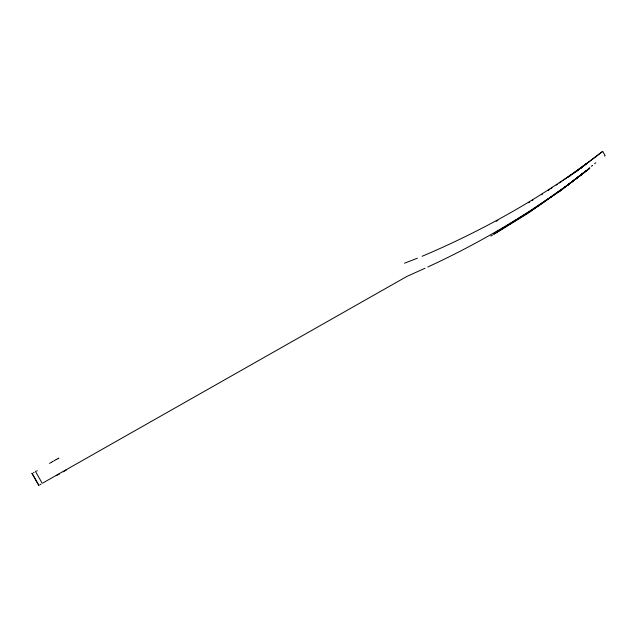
<?xml version="1.0" encoding="UTF-8"?>
<svg xmlns="http://www.w3.org/2000/svg" width="637" height="637" viewBox="0 0 637 637"><rect width="100%" height="100%" fill="white"/><g stroke="black" fill="none" stroke-linecap="round" stroke-linejoin="round"><path stroke-width="0.96" d="M595.794 162.777L594.576 163.749M589.91 168.001L589.408 168.407M591.869 165.931L591.454 166.273M589.536 167.857L588.262 168.909M592.585 165.341L592.139 165.716M586.335 170.493L584.4 172.062M582.465 173.622L583.436 172.842M584.041 172.516L557.829 192.613L582.29 173.957L580.769 175.111M586.605 170.557L564.454 187.557L584.917 171.95L583.396 173.105M589.185 168.59L586.98 170.342M586.773 170.421L567.089 185.542L589.058 168.781L586.032 171.09M581.493 174.403L576.628 178.28M602.339 151.646C547.287 194.349 486.254 229.129 422.14 256.273M588.684 162.085L590.475 160.691M588.676 162.093L585.658 164.41M590.73 160.5L602.69 151.367L605.15 155.723L604.609 156.065M575.705 171.879L578.062 170.079M581.812 167.276L580.196 168.463L582.568 166.663L578.746 169.386M582.68 166.671L588.174 162.355M584.591 165.15L585.037 164.76M584.455 165.262L582.648 166.536M587.075 163.247L585.96 164.075M581.637 167.404L578.699 169.657M586.86 163.414L586.374 163.781M584.376 165.309L582.664 166.591L583.858 165.692M585.204 164.649L586.351 163.797M580.371 168.351L581.501 167.507L580.148 168.455M584.607 165.094L582.552 166.655M585.952 164.075L585.188 164.641M579.766 168.773L578.468 169.761M565.863 186.482L534.945 208.1L502.983 228.118M569.86 183.424L550.209 197.446L529.06 211.524M560.6 190.503L527.579 213.499L493.898 234.368M563.235 188.488L530.223 211.484L497.242 231.94M577.385 170.557L575.816 171.711M580.02 168.542L578.316 169.792M577.632 170.374L578.117 170.015L574.216 172.77M574.861 172.404L574.168 172.906M574.996 172.309L575.545 171.902M66.758 469.684L63.206 471.802M572.599 174.052L573.619 173.312M577.863 170.031L575.824 171.496M572.169 174.235L573.196 173.503M569.534 176.25L570.553 175.517M574.797 172.229L572.751 173.686M570.123 175.693L571.15 174.968M571.723 174.419L567.607 177.309M568.069 177.15L569.096 176.425M566.572 178.026L564.509 179.459M562.431 180.876L563.466 180.167M561.396 181.593L559.318 183.002M556.189 185.112L557.232 184.411M550.949 188.592L552 187.899M549.898 189.277L547.788 190.654M49.543 463.41L49.997 463.131M529.052 211.532C496.605 232.314 462.757 250.922 427.746 267.022M39.797 484.861L40.975 484.128M541.442 194.739L542.501 194.062M531.847 200.743L532.914 200.082M528.63 202.709L529.705 202.056M42.998 482.894L406.924 276.402L425.062 268.233M50.57 462.788L51.294 462.358M502.975 228.126L500.897 229.344M51.661 462.144L52.56 461.626M500.849 229.368L499.87 229.933M52.728 461.53L53.166 461.276M499.75 230.005L499.05 230.411M497.123 232.011L496.422 232.417M498.827 230.538L498.405 230.777M53.898 460.862L54.448 460.543M55.005 460.233L55.745 459.818M497.76 231.143L496.104 232.043M495.116 233.158L493.476 234.05M492.497 235.164L490.856 236.056M56.104 459.611L56.972 459.126M59.313 474.016L58.819 474.286M58.66 474.374L56.279 475.648M57.306 458.951L58.278 458.409M58.413 458.337L58.907 458.075M497.29 220.736L497.863 220.426M37.288 470.711L36.532 471.117M496.183 221.326L496.589 221.111M34.048 472.431L33.419 472.75M417.41 258.2L404.519 263.2M35.346 471.189L42.225 483.364M32.001 473.299L38.889 485.474L31.993 473.307"/></g></svg>
